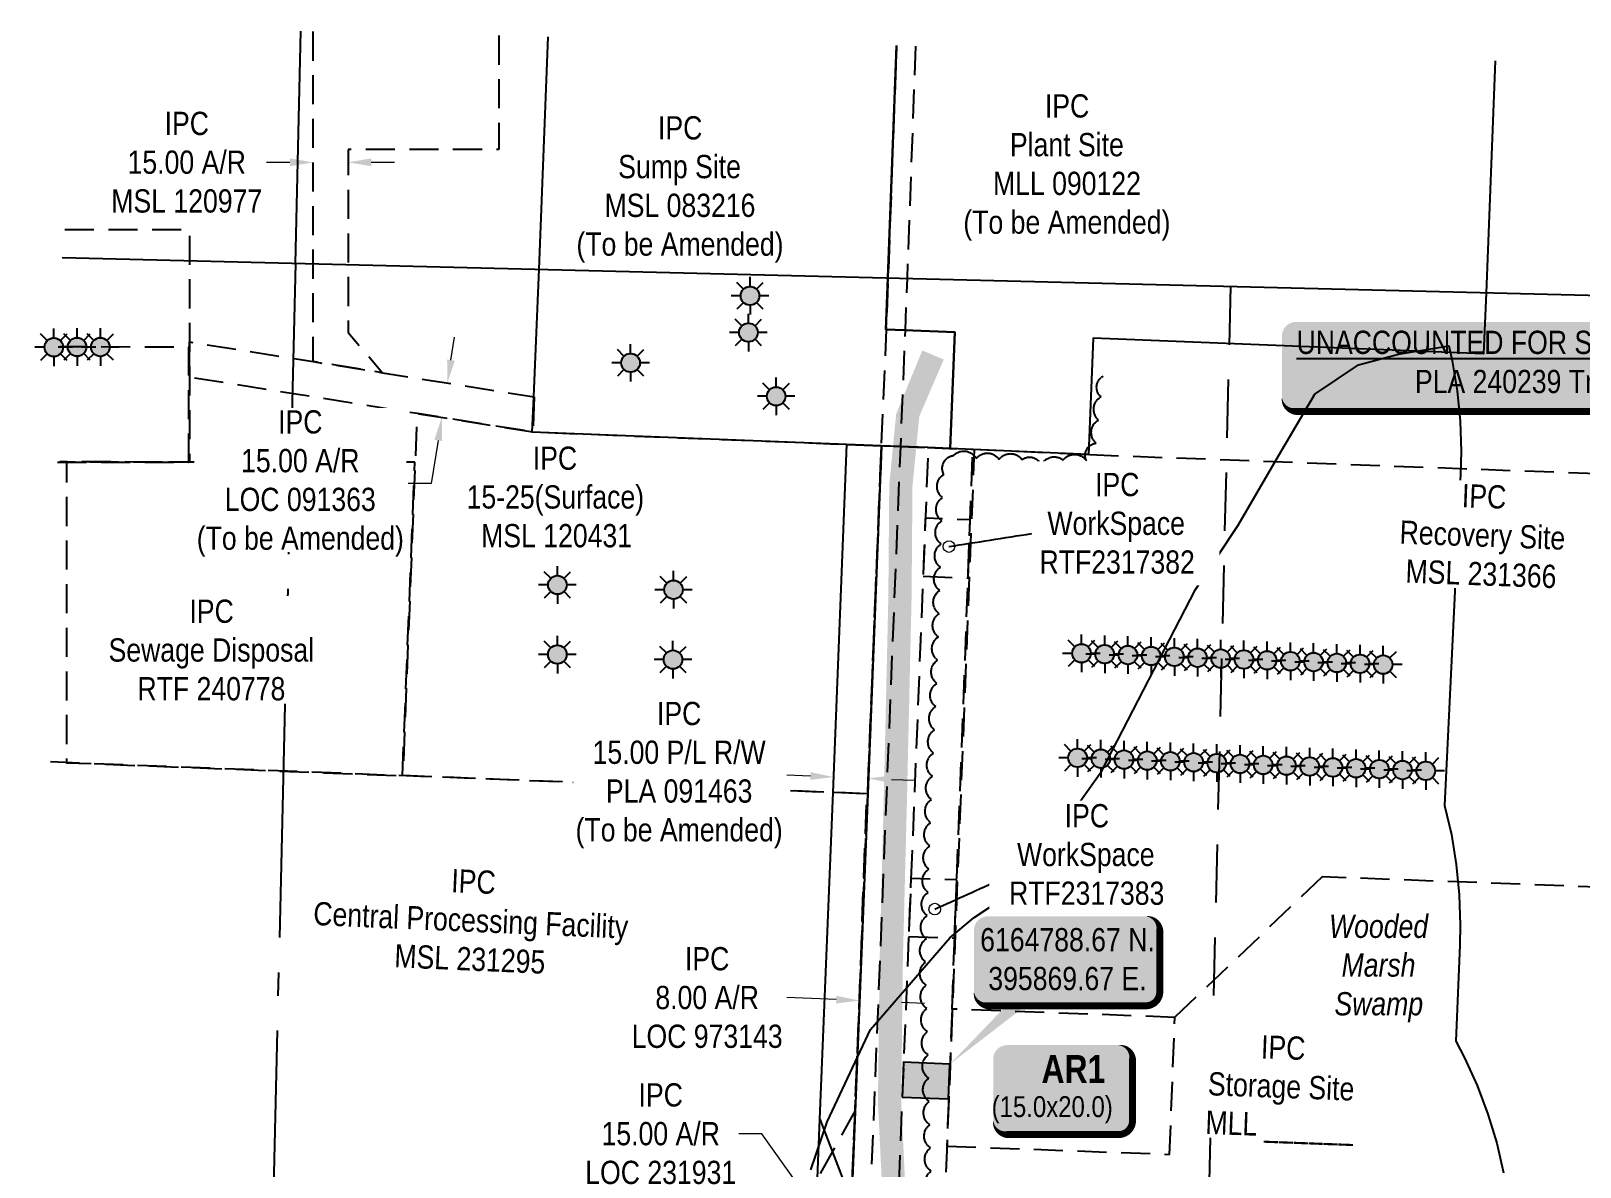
# Model space of a CAD drawing. Extents: x 394712 to 397081, y 6164206 to 6166350.
# Drawn here: x 395474 to 396141, y 6164745 to 6165233 of the extents above; entities that cross this region are included whole.
import ezdxf

# ---------------------------------------------------------------- set-up
doc = ezdxf.new("R2010")
doc.units = 0
doc.header["$LTSCALE"] = 5
for name, pattern in [('0', [1, 1, 0]), ('foc-ACCESSROAD', [3.75, 2.5, -1.25]), ('foc-LSD', [8, 5, -3]), ('foc-QUARTERLINE', [33, 25, -3, 2, -3])]:
    doc.linetypes.add(name, pattern=pattern)
for name, color, linetype in [('AS-ROADS', 254, 'Continuous'), ('C-AR', 13, 'foc-ACCESSROAD'), ('C-RW', 13, 'Continuous'), ('C-WS', 13, 'foc-ACCESSROAD'), ('C-WS-S', 13, 'Continuous'), ('CG-NOTES', 7, 'Continuous'), ('DETAIL-T', 7, 'Continuous'), ('L-SEC', 7, 'Continuous'), ('L-SECQ', 8, 'foc-QUARTERLINE'), ('L-SECTION-LSD', 7, 'foc-LSD'), ('P-TEMP-BLOCKS', 250, 'Continuous'), ('P-TEMP-H', 41, 'Continuous'), ('P-TEMP_WORKSPACE', 46, 'Continuous'), ('T-BUSH', 110, '0'), ('WETLAND', 143, 'Continuous'), ('WETLAND-T', 146, 'Continuous')]:
    doc.layers.add(name, color=color, linetype=linetype)
for name, color, linetype, lineweight in [('C-AR-T', 13, 'Continuous', 9), ('C-RW-T', 13, 'Continuous', 9), ('C-WS-T', 13, 'Continuous', 9)]:
    doc.layers.add(name, color=color, linetype=linetype, lineweight=lineweight)
doc.styles.add('80', font='ARIALN.TTF', dxfattribs={"height": 10})
doc.styles.add('80CG', font='ARIALN.TTF', dxfattribs={"height": 10})
doc.styles.add('80L', font='ARIALN.TTF', dxfattribs={"height": 10})
doc.styles.add('BOLD', font='ARIALNB.TTF')
doc.dimstyles.new('Compass 5 000', dxfattribs={"dimscale": 5, "dimtxt": 9, "dimasz": 2, "dimexe": 0.2, "dimexo": 0.0625, "dimgap": 0.5, "dimtad": 0, "dimtih": 1, "dimtoh": 1, "dimzin": 0, "dimdsep": 46, "dimtxsty": '80CG', "dimcen": 0.1, "dimse1": 1, "dimse2": 1, "dimclrd": 256, "dimclrt": 256, "dimaunit": 1, "dimadec": 4, "dimazin": 0, "dimtfac": 0.06, "dimtofl": 0, "dimtmove": 0, "dimatfit": 1, "dimfxl": 0.2, "dimtolj": 1, "dimtzin": 0, "dimlwd": -1, "dimarcsym": 0})

# ---------------------------------------------------------------- blocks, each defined once
blk = doc.blocks.new('GAS')
h = blk.add_hatch(color=255)
h.dxf.hatch_style = 1
edge = h.paths.add_edge_path()
edge.add_arc((0, 0), 0.9, 0, 360)
for p, q in [((0, 0.81), (0, 1.62)), ((-0.81, 0), (-1.62, 0)), ((-0.57, 0.57), (-1.14, 1.14)), ((0.57, 0.57), (1.14, 1.14)), ((1.62, 0), (0.81, 0)), ((-0.57, -0.57), (-1.14, -1.14)), ((0, -0.81), (0, -1.62)), ((1.14, -1.14), (0.57, -0.57))]:
    blk.add_line(p, q)
blk.add_circle((0, 0), 0.8)
blk = doc.blocks.new('*D24')
at = {"layer": 'C-AR-T', "transparency": 16777216}
for p, q in [((395820.94, 6164816.52), (395799.67, 6164817.38)), ((395848.95, 6164815.4), (395858.94, 6164815))]:
    blk.add_line(p, q, dxfattribs=at)
for points in [[(395821.01, 6164818.19), (395820.87, 6164814.86), (395830.93, 6164816.12)], [(395849.02, 6164817.06), (395848.88, 6164813.73), (395838.96, 6164815.8)]]:
    blk.add_solid(points, dxfattribs=at)
at = {"layer": 'C-AR-T', "transparency": 16777216, "insert": (395765.37, 6164817.38), "char_height": 10, "attachment_point": 5, "style": '80CG', "bg_fill": 3, "box_fill_scale": 1.1, "bg_fill_color": 256, "bg_fill_true_color": 13158600, "bg_fill_transparency": 0}
blk.add_mtext('\\A1;IPC\\P8.00 A/R\\PLOC 973143', dxfattribs=at)
blk = doc.blocks.new('*D25')
at = {"layer": 'C-AR-T', "transparency": 16777216}
for p, q in [((395585.83, 6165176.66), (395575.7, 6165176.66)), ((395620.82, 6165176.67), (395630.82, 6165176.67))]:
    blk.add_line(p, q, dxfattribs=at)
for points in [[(395585.83, 6165178.33), (395585.83, 6165174.99), (395595.83, 6165176.66)], [(395620.81, 6165178.33), (395620.82, 6165175), (395610.82, 6165176.66)]]:
    blk.add_solid(points, dxfattribs=at)
at = {"layer": 'C-AR-T', "transparency": 16777216, "insert": (395541.42, 6165176.66), "char_height": 10, "attachment_point": 5, "style": '80CG'}
blk.add_mtext('\\A1;IPC\\P15.00 A/R^JMSL 120977', dxfattribs=at)
blk = doc.blocks.new('*D26')
at = {"layer": 'C-AR-T', "transparency": 16777216}
for p, q in [((395655.12, 6165091.6), (395656.7, 6165101.48)), ((395649.61, 6165057.05), (395646.66, 6165038.52)), ((395646.66, 6165038.52), (395636.66, 6165038.52))]:
    blk.add_line(p, q, dxfattribs=at)
for points in [[(395653.48, 6165091.87), (395656.77, 6165091.34), (395653.55, 6165081.73)], [(395647.97, 6165057.31), (395651.26, 6165056.79), (395651.19, 6165066.93)]]:
    blk.add_solid(points, dxfattribs=at)
at = {"layer": 'C-AR-T', "transparency": 16777216, "insert": (395590.28, 6165038.52), "char_height": 10, "attachment_point": 5, "style": '80CG', "bg_fill": 3, "box_fill_scale": 1.1, "bg_fill_color": 256, "bg_fill_true_color": 13158600, "bg_fill_transparency": 0}
blk.add_mtext('\\A1;IPC\\P15.00 A/R\\PLOC 091363\\P(To be Amended)', dxfattribs=at)
blk = doc.blocks.new('*D36')
at = {"layer": 'C-AR-T', "transparency": 16777216}
for p, q in [((395788.9, 6164758.82), (395778.9, 6164758.82)), ((395819.46, 6164716.08), (395788.9, 6164758.82)), ((395839.78, 6164687.66), (395845.59, 6164679.52))]:
    blk.add_line(p, q, dxfattribs=at)
at = {"layer": 'C-AR-T', "linetype": 'Continuous', "transparency": 16777216}
for points in [[(395820.81, 6164717.05), (395818.1, 6164715.11), (395825.27, 6164707.94)], [(395841.13, 6164688.62), (395838.42, 6164686.69), (395833.96, 6164695.79)]]:
    blk.add_solid(points, dxfattribs=at)
at = {"layer": 'C-AR-T', "linetype": 'Continuous', "transparency": 16777216, "insert": (395745.39, 6164758.82), "char_height": 10, "attachment_point": 5, "style": '80CG', "bg_fill": 3, "box_fill_scale": 1.1, "bg_fill_color": 256, "bg_fill_true_color": 13158600, "bg_fill_transparency": 0}
blk.add_mtext('\\A1;IPC\\P15.00 A/R\\PLOC 231931', dxfattribs=at)
blk = doc.blocks.new('*D38')
at = {"layer": 'C-RW-T', "transparency": 16777216}
for p, q in [((395809.82, 6164912.68), (395799.7, 6164913.09)), ((395844.7, 6164911.28), (395854.69, 6164910.88))]:
    blk.add_line(p, q, dxfattribs=at)
for points in [[(395809.89, 6164914.35), (395809.75, 6164911.02), (395819.81, 6164912.28)], [(395844.77, 6164912.95), (395844.63, 6164909.62), (395834.71, 6164911.69)]]:
    blk.add_solid(points, dxfattribs=at)
at = {"layer": 'C-RW-T', "transparency": 16777216, "insert": (395753.32, 6164913.09), "char_height": 10, "attachment_point": 5, "style": '80CG', "bg_fill": 3, "box_fill_scale": 1.1, "bg_fill_color": 256, "bg_fill_true_color": 13158600, "bg_fill_transparency": 0}
blk.add_mtext('\\A1;IPC\\P15.00 P/L R/W\\PPLA 091463\\P(To be Amended)', dxfattribs=at)
blk = doc.blocks.new('*U42')
h = blk.add_hatch(color=191)
edge = h.paths.add_edge_path()
edge.add_line((-24, -20), (24, -20))
edge.add_arc((24, -14), 6, 270, 360)
edge.add_line((30, -14), (30, 12.5))
edge.add_arc((24, 12.5), 6, 0, 90)
edge.add_line((24, 18.5), (-24, 18.5))
edge.add_arc((-24, 12.5), 6, 90, 180)
edge.add_line((-30, 12.5), (-30, -14))
edge.add_arc((-24, -14), 6, 180, 270)
at = {"color": 250, "flags": 128}
blk.add_lwpolyline([(-24, -20, 3, 3, 0), (24, -20, 3, 3, 0.414214), (30, -14, 3, 3, 0), (30, 12.5, 3, 0, 0.414214), (24, 18.5, 0, 0, 0), (-24, 18.5, 0, 0, 0.414214), (-30, 12.5, 0, 0, 0), (-30, -14, 0, 3, 0.414214)], format="xyseb", close=True, dxfattribs=at)
at = {"flags": 128}
blk.add_lwpolyline([(-18.02, 6.75, 0, 7.5, 0), (0, 0, 0, 0, 0)], format="xyseb", dxfattribs=at)
at = {"color": 250}
for tag, p, height, style in [('TEMP_AREA_W1_001', (-9.21, 2.24), 12, 'BOLD'), ('ENTER_TEXT_001', (-30.66, -12.47), 9, '80')]:
    blk.add_attdef(tag, p, '', height=height, dxfattribs=dict(at, style=style))
blk = doc.blocks.new('*U43')
h = blk.add_hatch(color=254)
edge = h.paths.add_edge_path()
edge.add_line((-34, -20), (34, -20))
edge.add_arc((34, -14), 6, 270, 360)
edge.add_line((40, -14), (40, 12.5))
edge.add_arc((34, 12.5), 6, 0, 90)
edge.add_line((34, 18.5), (-34, 18.5))
edge.add_arc((-34, 12.5), 6, 90, 180)
edge.add_line((-40, 12.5), (-40, -14))
edge.add_arc((-34, -14), 6, 180, 270)
at = {"color": 1, "flags": 128}
blk.add_lwpolyline([(-34, -20, 3, 3, 0), (34, -20, 3, 3, 0.414214), (40, -14, 3, 3, 0), (40, 12.5, 3, 0, 0.414214), (34, 18.5, 0, 0, 0), (-34, 18.5, 0, 0, 0.414214), (-40, 12.5, 0, 0, 0), (-40, -14, 0, 3, 0.414214)], format="xyseb", close=True, dxfattribs=at)
blk.add_lwpolyline([(-50.33, -45.11, 0, 10, 0), (0, 0, 5, 5, 0)], format="xyseb", dxfattribs=at)
at = {"color": 1, "style": '80'}
blk.add_attdef('ENTER_TEXT_001', (-35.99, -5), '', height=10, dxfattribs=at)
blk = doc.blocks.new('*U44')
h = blk.add_hatch(color=255)
edge = h.paths.add_edge_path()
edge.add_line((-164, -20), (164, -20))
edge.add_arc((164, -14), 6, 270, 360)
edge.add_line((170, -14), (170, 12.5))
edge.add_arc((164, 12.5), 6, 0, 90)
edge.add_line((164, 18.5), (-164, 18.5))
edge.add_arc((-164, 12.5), 6, 90, 180)
edge.add_line((-170, 12.5), (-170, -14))
edge.add_arc((-164, -14), 6, 180, 270)
at = {"color": 1, "flags": 128}
blk.add_lwpolyline([(-164, -20, 3, 3, 0), (164, -20, 3, 3, 0.414214), (170, -14, 3, 3, 0), (170, 12.5, 3, 0, 0.414214), (164, 18.5, 0, 0, 0), (-164, 18.5, 0, 0, 0.414214), (-170, 12.5, 0, 0, 0), (-170, -14, 0, 3, 0.414214)], format="xyseb", close=True, dxfattribs=at)
for points in [[(-67.42, 1.21, 0, 7.5, 0), (0, 0, 0, 0, 0)], [(71.72, -14.91, 0, 7.5, 0), (0, 0, 0, 0, 0)]]:
    blk.add_lwpolyline(points, format="xyseb", dxfattribs=at)
at = {"color": 1, "style": '80'}
blk.add_attdef('ENTER_TEXT_001', (-26.85, -4.92), '', height=10, dxfattribs=at)

msp = doc.modelspace()

# ---------------------------------------------------------------- hatches: boundary and pattern name
at = {"layer": 'AS-ROADS'}
h = msp.add_hatch(color=256, dxfattribs=at)
h.dxf.hatch_style = 1
h.paths.add_polyline_path([(395884.269, 6164532.14), (395871.378, 6164581.288), (395861.105, 6164650.017), (395856.102, 6164683.642), (395851.521, 6164717.677), (395848.88, 6164772.505), (395849.592, 6164832.88), (395851.357, 6164902.093), (395853.342, 6164989.092), (395853.736, 6165037.36), (395856.673, 6165067.419), (395867.182, 6165091.865), (395857.966, 6165095.735), (395846.723, 6165068.391), (395843.744, 6165037.888), (395843.346, 6164989.246), (395841.363, 6164902.335), (395839.598, 6164833.066), (395838.88, 6164772.323), (395841.557, 6164716.769), (395846.204, 6164682.24), (395851.219, 6164648.539), (395861.572, 6164579.276), (395874.599, 6164529.604)])
at = {"layer": 'P-TEMP-H'}
h = msp.add_hatch(color=256, dxfattribs=at)
h.dxf.hatch_style = 1
h.paths.add_polyline_path([(395849.313, 6164774.611), (395869.296, 6164773.809), (395869.862, 6164788.793), (395849.915, 6164789.593)])

# ---------------------------------------------------------------- linework, layer by layer
at = {"layer": 'C-AR', "flags": 128}
for points in [[(395855.035, 6165226.676), (395851.433, 6165126.755), (395850.538, 6165104.408), (395848.532, 6165054.441), (395834.732, 6164710.478), (395833.757, 6164686.171), (395833.299, 6164686.183), (395825.759, 6164686.371), (395826.423, 6164704.413), (395827.483, 6164729.495), (395827.738, 6164735.879), (395834.497, 6164905.08), (395840.398, 6165054.763), (395842.544, 6165104.7), (395843.361, 6165126.958), (395847.021, 6165226.877)], [(396078.704, 6164216.313), (395856.443, 6164516.616), (395857.379, 6164585.563), (395858.236, 6164648.817), (395844.095, 6164685.913), (395827.483, 6164729.495), (395840.398, 6165054.763), (395880.323, 6165053.198), (395867.934, 6164737.073), (395898.4, 6164657.1), (395899.095, 6164585.191), (395897.161, 6164529.98), (396130.241, 6164215.127)]]:
    msp.add_lwpolyline(points, dxfattribs=at)
for points in [[(395690.996, 6165075.76), (395690.352, 6165060.684), (395640.655, 6165068.606), (395587.343, 6165077.106), (395542.624, 6165084.234), (395542.622, 6165099.413), (395587.695, 6165092.228), (395595.837, 6165090.93), (395625.636, 6165086.179), (395690.996, 6165075.76)], [(395846.467, 6164703.687), (395845.753, 6164685.872), (395844.095, 6164685.913), (395842.596, 6164685.951), (395833.757, 6164686.171), (395833.299, 6164686.183), (395825.759, 6164686.371), (395826.423, 6164704.413), (395827.483, 6164729.495), (395827.738, 6164735.879), (395834.497, 6164905.08), (395840.398, 6165054.763), (395848.532, 6165054.441), (395860.523, 6165053.967), (395846.467, 6164703.687)]]:
    msp.add_lwpolyline(points, close=True, dxfattribs=at)
at = {"layer": 'C-RW'}
msp.add_lwpolyline([(395846.821, 6165226.92), (395843.159, 6165126.963), (395842.342, 6165104.696), (395850.339, 6165104.405), (395871.898, 6165103.62), (395869.914, 6165053.566), (395860.328, 6165053.945), (395848.332, 6165054.42), (395840.195, 6165054.742), (395825.346, 6165055.327), (395690.094, 6165060.665), (395690.738, 6165075.746), (395692.217, 6165110.338), (395693.025, 6165130.722), (395696.987, 6165230.663)], dxfattribs=at)
at = {"layer": 'C-RW', "flags": 128}
for points in [[(396104.556, 6165220.378), (396100.564, 6165120.53), (396099.516, 6165094.305), (395931.525, 6165101.021), (395929.532, 6165051.048), (395869.914, 6165053.566), (395871.898, 6165103.62), (395850.339, 6165104.405), (395842.342, 6165104.696), (395843.159, 6165126.963), (395846.815, 6165226.761)], [(395812.889, 6164739.727), (395813.908, 6164765.109), (395819.548, 6164905.66), (395825.554, 6165055.348), (395840.398, 6165054.763), (395834.497, 6164905.08), (395827.738, 6164735.879)], [(396066.053, 6164216.603), (395990.242, 6164319.032), (395846.332, 6164513.481), (395847.374, 6164585.82), (395848.256, 6164646.943), (395833.299, 6164686.183), (395826.423, 6164704.413), (395819.806, 6164721.58), (395812.889, 6164739.727), (395813.908, 6164765.109), (395826.145, 6164733.007), (395827.483, 6164729.495), (395834.732, 6164710.478), (395844.095, 6164685.913), (395858.236, 6164648.817), (395857.379, 6164585.563), (395856.443, 6164516.616), (396002.906, 6164318.717), (396078.7, 6164216.313)]]:
    msp.add_lwpolyline(points, dxfattribs=at)
at = {"layer": 'C-WS', "flags": 128}
for points in [[(395675.764, 6165231.155), (395675.769, 6165182.193), (395610.814, 6165182.186), (395610.821, 6165132.781), (395610.825, 6165103.529), (395625.636, 6165086.179), (395595.837, 6165090.93), (395595.832, 6165133.158), (395595.826, 6165182.185), (395595.821, 6165233.153)], [(395488.977, 6165147.706), (395542.615, 6165147.711), (395542.617, 6165134.494), (395542.622, 6165099.413), (395542.624, 6165084.234), (395542.63, 6165047.769), (395486.818, 6165047.785)], [(395485.806, 6165047.761), (395542.317, 6165047.745), (395542.31, 6165097.228), (395486.964, 6165097.243)], [(395482.789, 6164918.883), (395833.933, 6164905.186), (395829.056, 6164768.871), (395788.82, 6164696.336), (395784.121, 6164547.446), (395474.376, 6164559.528)]]:
    msp.add_lwpolyline(points, dxfattribs=at)
for points in [[(395840.398, 6165054.763), (395834.497, 6164905.08), (395819.548, 6164905.66), (395634.554, 6164912.879), (395640.655, 6165068.606), (395690.352, 6165060.684), (395825.554, 6165055.348), (395840.398, 6165054.763)], [(395634.276, 6164912.805), (395639.561, 6165047.718), (395489.614, 6165047.76), (395489.614, 6164918.448), (395634.276, 6164912.804)], [(395858.337, 6164998.607), (395877.666, 6164997.924), (395878.598, 6165022.898), (395859.269, 6165023.581)], [(395852.087, 6164843.713), (395871.882, 6164843.013), (395872.814, 6164867.986), (395853.019, 6164868.687)]]:
    msp.add_lwpolyline(points, close=True, dxfattribs=at)
at = {"layer": 'C-WS'}
msp.add_lwpolyline([(395964.417, 6164749.971), (395966.641, 6164808.908), (395870.756, 6164812.487), (395868.532, 6164753.55)], close=True, dxfattribs=at)
at = {"layer": 'L-SEC'}
msp.add_line((396392.984, 6165113.29), (395487.862, 6165135.59), dxfattribs=at)
at = {"layer": 'L-SECQ'}
for q in [(395590.539, 6165233.108), (395569.739, 6164359.348)]:
    msp.add_line((395588.192, 6165133.118), q, dxfattribs=at)
at = {"layer": 'L-SECTION-LSD'}
msp.add_line((395990.588, 6165123.204), (395971.376, 6164319.379), dxfattribs=at)
at = {"layer": 'P-TEMP_WORKSPACE', "flags": 128}
msp.add_lwpolyline([(395849.313, 6164774.611), (395869.296, 6164773.809), (395869.862, 6164788.793), (395849.915, 6164789.593)], close=True, dxfattribs=at)
at = {"layer": 'T-BUSH', "flags": 128}
msp.add_lwpolyline([(395897.16, 6164536.403, -0.5205671), (395894.866, 6164546.133, -0.5205671), (395892.544, 6164555.855, -0.5205671), (395890.016, 6164565.527, -0.5205671), (395887.489, 6164575.198, -0.5205671), (395884.961, 6164584.87, -0.5205671), (395882.434, 6164594.542, -0.5205671), (395879.906, 6164604.213, -0.5205671), (395877.379, 6164613.885, -0.5205671), (395874.871, 6164623.56, -0.5205671), (395873.707, 6164633.489, -0.5205671), (395872.543, 6164643.417, -0.5205671), (395871.38, 6164653.346, -0.5205671), (395870.216, 6164663.274, -0.5205671), (395869.052, 6164673.202, -0.5205671), (395867.889, 6164683.131, -0.5205671), (395866.725, 6164693.059, -0.5205671), (395865.561, 6164702.988, -0.5205671), (395864.398, 6164712.916, -0.5205671), (395863.234, 6164722.845, -0.5205671), (395862.07, 6164732.773, -0.5205671), (395861.765, 6164742.763, -0.5205671), (395861.502, 6164752.756, -0.5205671), (395861.239, 6164762.749, -0.5205671), (395860.976, 6164772.742, -0.5205671), (395860.713, 6164782.735, -0.5205671), (395860.45, 6164792.728, -0.5205671), (395860.187, 6164802.721, -0.5205671), (395859.924, 6164812.714, -0.5205671), (395859.661, 6164822.707, -0.5205671), (395859.398, 6164832.7, -0.5205671), (395859.705, 6164842.689, -0.5205671), (395860.077, 6164852.679, -0.5205671), (395860.448, 6164862.668, -0.5205671), (395860.82, 6164872.658, -0.5205671), (395861.191, 6164882.647, -0.5205671), (395861.563, 6164892.637, -0.5205671), (395861.934, 6164902.626, -0.5205671), (395862.306, 6164912.616, -0.5205671), (395862.768, 6164922.602, -0.5205671), (395863.25, 6164932.586, -0.5205671), (395863.732, 6164942.571, -0.5205671), (395864.213, 6164952.556, -0.5205671), (395864.577, 6164962.545, -0.5205671), (395864.869, 6164972.537, -0.5205671), (395865.161, 6164982.53, -0.5205671), (395865.452, 6164992.522, -0.5205671), (395865.744, 6165002.514, -0.5205671), (395866.036, 6165012.506, -0.5205671), (395866.327, 6165022.498, -0.5205671), (395866.619, 6165032.49, -0.5205671), (395867.204, 6165042.433, -0.5205671), (395871.482, 6165050.601, -0.5205671), (395881.15, 6165049.24, -0.5205671), (395890.992, 6165048.842, -0.5205671), (395900.859, 6165048.75, -0.5205671), (395909.165, 6165046.207, -0.5205671), (395918.572, 6165048.566, -0.5205671), (395928.566, 6165048.356, -0.5205671), (395932.792, 6165055.866, -0.5205671), (395933.839, 6165065.808, -0.5205671), (395934.887, 6165075.749, -0.5205671), (395935.833, 6165084.732, -0.5205671)], format="xyb", dxfattribs=at)
at = {"layer": 'WETLAND'}
msp.add_lwpolyline([(395810.024, 6164743.273), (395817.031, 6164764.003), (395835.717, 6164803.711), (395869.781, 6164843.058), (395880.25, 6164851.871), (395899.367, 6164864.441), (395935.279, 6164914.952), (395975.571, 6164992.908), (395993.966, 6165020.645), (396011.192, 6165050.426), (396026.958, 6165076.996), (396045.644, 6165089.55), (396062.871, 6165094.222), (396084.495, 6165097.681), (396085.98, 6165091.311), (396088.111, 6165078.403), (396089.394, 6165065.383), (396089.822, 6165052.307), (396089.591, 6165042.696), (396082.726, 6164900.075), (396085.657, 6164887.507), (396087.788, 6164874.599), (396089.07, 6164861.579), (396089.498, 6164848.503), (396089.324, 6164840.149), (396087.589, 6164798.672), (396091.362, 6164791.475), (396096.761, 6164779.558), (396101.37, 6164767.314), (396105.167, 6164754.795), (396108.138, 6164742.054)], dxfattribs=at)

# ---------------------------------------------------------------- block references
at = {"layer": 'C-WS-S', "xscale": 4.998164999999811, "yscale": 4.998164999999811, "zscale": 4.998164999999811}
for p in [(395783.817, 6165119.25), (395783.817, 6165119.25), (395783.126, 6165103.462), (395783.126, 6165103.462), (395484.195, 6165097.134), (395484.195, 6165097.134), (395494.211, 6165097.228), (395494.211, 6165097.228), (395504.224, 6165097.211), (395504.224, 6165097.211), (395732.431, 6165090.425), (395795.068, 6165076.021), (395795.068, 6165076.021)]:
    msp.add_blockref('GAS', p, dxfattribs=at)
at = {"layer": 'C-WS-S', "color": 4, "xscale": 4.998165000000003, "yscale": 4.998165000000003, "zscale": 4.998165000000003}
for p in [(395926.469, 6164965.465), (395936.458, 6164965.097), (395946.448, 6164964.73), (395956.437, 6164964.343), (395966.432, 6164963.96), (395976.413, 6164963.594), (395986.403, 6164963.212), (395996.386, 6164962.848), (396006.377, 6164962.462), (396016.374, 6164962.083), (396026.364, 6164961.733), (396036.354, 6164961.353), (396046.341, 6164960.985), (396056.318, 6164960.627), (395924.797, 6164920.519), (395934.786, 6164920.151), (395944.776, 6164919.784), (395954.771, 6164919.351), (395964.75, 6164919.044), (395974.743, 6164918.617), (395984.728, 6164918.253), (395994.708, 6164917.921), (396004.683, 6164917.486), (396014.68, 6164917.153), (396024.681, 6164916.787), (396034.679, 6164916.402), (396044.663, 6164916.032), (396054.654, 6164915.658), (396064.633, 6164915.272), (396074.619, 6164914.915)]:
    msp.add_blockref('GAS', p, dxfattribs=at)
at = {"layer": 'CG-NOTES'}
ref = msp.add_blockref('*U44', (396182.671, 6165089.522), dxfattribs=dict(at, xscale=0.999633, yscale=0.999633, zscale=0.999633))
ref.add_attrib('ENTER_TEXT_001', '%%UUNACCOUNTED FOR SURFACE IMPACT CONSIDERATIONS', (396019.048, 6165094.242), dxfattribs={"layer": '0', "color": 1, "height": 9.99633, "style": '80'})
ref.add_attrib('ENTER_TEXT_002', 'PLA 240239 TransCanada Pipelines Limited', (396069.971, 6165077.404), dxfattribs={"layer": '0', "color": 1, "height": 9.99633, "style": '80'})
at = {"layer": 'DETAIL-T'}
ref = msp.add_blockref('*U43', (395920.181, 6164833.887), dxfattribs=dict(at, xscale=0.9997370158142344, yscale=0.9997370158142344, zscale=0.9997370158142344))
ref.add_attrib('ENTER_TEXT_001', '6164788.67 N.', (395882.895, 6164837.305), dxfattribs={"layer": '0', "color": 1, "height": 9.99737, "style": '80'})
ref.add_attrib('ENTER_TEXT_002', '395869.67 E.', (395886.37, 6164820.601), dxfattribs={"layer": '0', "color": 1, "height": 9.99737, "style": '80'})
at = {"layer": 'P-TEMP-BLOCKS', "xscale": 0.999275131386, "yscale": 0.999275131386, "zscale": 0.999275131386}
msp.add_blockref('*U42', (395918.462, 6164778.465), dxfattribs=at).add_auto_attribs({'TEMP_AREA_W1_001': 'AR1', 'ENTER_TEXT_001': '(15.0x20.0)'})

# ---------------------------------------------------------------- dimensions: what is measured, and where the dimension line sits
at = {"layer": 'C-AR-T'}
dim = msp.add_linear_dim(base=(395595.827, 6165176.663), p1=(395610.815, 6165176.213), p2=(395595.827, 6165176.212), angle=180.006969, text='IPC\\P15.00 A/R^JMSL 120977', dimstyle='Compass 5 000', dxfattribs=at)
dim.commit()
dim.dimension.update_dxf_attribs({"geometry": '*D25', "text_midpoint": (395541.416, 6165176.66), "dimtype": 161})

# ---------------------------------------------------------------- next in the draw order: texts
at = {"layer": 'C-WS-T', "attachment_point": 1, "style": '80L', "bg_fill": 3, "box_fill_scale": 1.15, "bg_fill_color": 256, "bg_fill_true_color": 256, "bg_fill_transparency": 0}
for s, width, insert, char_height in [('\\pi36.465;IPC\\P\\pi21.406;Plant Site\\P\\pi14.12;MLL 090122\\P\\pi1.3621;(To be Amended)', 90.45471, (395874.268, 6165205.934), 9.99633), ('\\pi35.513;IPC\\P\\pi18.367;Sump Site\\P\\pi12.503;MSL 083216\\P\\pi0.41022;(To be Amended)', 88.54937, (395708.713, 6165196.5), 9.99616), ('\\pi24.921;IPC\\P\\pi-3.5438;15-25(Surface)\\P\\pi2.6988;MSL 120431', 67.36661, (395665.413, 6165054.411), 9.99633)]:
    msp.add_mtext_dynamic_manual_height_columns(s, width=width, gutter_width=50.018, heights=[0], dxfattribs=dict(at, insert=insert, char_height=char_height))
at = {"layer": 'WETLAND-T', "insert": (396024.603, 6164853.073), "char_height": 9.99257, "attachment_point": 1, "style": '80L', "bg_fill": 3, "box_fill_scale": 1.1, "bg_fill_color": 256, "bg_fill_transparency": 0}
msp.add_mtext_dynamic_manual_height_columns('\\pi8.4069;{\\fArial Narrow|b0|i1|c0|p34;Wooded \\P\\pi13.805;Marsh\\P\\pi10.735;Swamp}', width=58.57683, gutter_width=50.018, heights=[0], dxfattribs=at)

# ---------------------------------------------------------------- next in the draw order: dimensions: what is measured, and where the dimension line sits
at = {"layer": 'C-AR-T'}
for base, p1, p2, angle, text, picture, middle in [((395651.187, 6165066.927), (395619.294, 6165087.19), (395616.934, 6165072.388), 260.941431, 'IPC\\P15.00 A/R\\PLOC 091363\\P(To be Amended)', '*D26', (395590.276, 6165038.517)), ((395838.958, 6164815.799), (395833.302, 6164875.158), (395841.326, 6164874.836), 357.702486, 'IPC\\P8.00 A/R\\PLOC 973143', '*D24', (395765.365, 6164817.375))]:
    dim = msp.add_linear_dim(base=base, p1=p1, p2=p2, angle=angle, text=text, dimstyle='Compass 5 000', override={"dimtfill": 1}, dxfattribs=at)
    dim.commit()
    dim.dimension.update_dxf_attribs({"geometry": picture, "text_midpoint": middle, "dimtype": 161})

# ---------------------------------------------------------------- next in the draw order: linework, layer by layer
at = {"layer": 'C-WS'}
msp.add_lwpolyline([(395870.756, 6164812.487), (395879.73, 6165053.233), (395929.906, 6165050.938), (396159.417, 6165042.37), (396152.786, 6164864.757), (396030.021, 6164869.34), (395966.641, 6164808.908)], close=True, dxfattribs=at)

# ---------------------------------------------------------------- next in the draw order: texts
at = {"layer": 'C-WS-T', "insert": (395507.461, 6164988.589), "char_height": 9.99633, "attachment_point": 1, "style": '80L', "bg_fill": 3, "box_fill_scale": 1.15, "bg_fill_color": 256, "bg_fill_true_color": 256, "bg_fill_transparency": 0}
msp.add_mtext_dynamic_manual_height_columns('\\pi35.109;IPC\\P\\pi0.3091;Sewage Disposal\\P\\pi12.743;RTF 240778', width=87.74173, gutter_width=50.018, heights=[0], dxfattribs=at)
at = {"layer": 'C-WS-T', "insert": (395980.807, 6164802.111), "char_height": 9.99641, "attachment_point": 1, "rotation": 357.862044, "style": '80L', "bg_fill": 3, "box_fill_scale": 1.15, "bg_fill_color": 256, "bg_fill_transparency": 0}
msp.add_mtext_dynamic_manual_height_columns('\\pi23.167;IPC\\P\\pi0.92403;Storage Site\\P\\pi0.48763;MLL ______', width=63.85853, gutter_width=50, heights=[0], dxfattribs=at)

# ---------------------------------------------------------------- next in the draw order: dimensions: what is measured, and where the dimension line sits
at = {"layer": 'C-AR-T', "linetype": 'Continuous'}
dim = msp.add_linear_dim(base=(395825.273, 6164707.945), p1=(395828.906, 6164692.177), p2=(395820.218, 6164704.332), angle=125.558802, text='IPC\\P15.00 A/R\\PLOC 231931', dimstyle='Compass 5 000', override={"dimtfill": 1}, dxfattribs=at)
dim.commit()
dim.dimension.update_dxf_attribs({"geometry": '*D36', "text_midpoint": (395745.389, 6164758.824), "dimtype": 161})
at = {"layer": 'C-RW-T', "color": 4}
dim = msp.add_linear_dim(base=(395819.814, 6164912.284), p1=(395835.446, 6164930.035), p2=(395820.55, 6164930.632), angle=177.702094, text='IPC\\P15.00 P/L R/W\\PPLA 091463\\P(To be Amended)', dimstyle='Compass 5 000', override={"dimtfill": 1}, dxfattribs=at)
dim.commit()
dim.dimension.update_dxf_attribs({"geometry": '*D38', "text_midpoint": (395753.318, 6164913.091), "dimtype": 161})

# ---------------------------------------------------------------- next in the draw order: leaders
at = {"layer": 'C-WS-T', "path_type": 1}
msp.add_leader([(395863.319, 6164855.451), (395891.725, 6164868.277)], dimstyle='Compass 5 000', override={"dimasz": 1, "dimgap": 0.5, "dimtad": 0, "dimldrblk": 'DotBlank'}, dxfattribs=at)

# ---------------------------------------------------------------- next in the draw order: block references
at = {"layer": 'C-WS-S', "xscale": 4.998164999999811, "yscale": 4.998164999999811, "zscale": 4.998164999999811}
for p in [(395700.928, 6164994.906), (395750.886, 6164992.824), (395700.907, 6164964.968), (395750.673, 6164962.779)]:
    msp.add_blockref('GAS', p, dxfattribs=at)

# ---------------------------------------------------------------- next in the draw order: texts
at = {"layer": 'C-WS-T', "insert": (395901.397, 6165043.07), "char_height": 9.99633, "attachment_point": 1, "style": '80L', "bg_fill": 2}
msp.add_mtext_dynamic_manual_height_columns('\\pi30.93;IPC\\P\\pi10.426;WorkSpace\\P\\pi7.017;RTF2317382', width=79.38508, gutter_width=50, heights=[0], dxfattribs=at)
at = {"layer": 'C-WS-T', "insert": (396063.745, 6165039.337), "char_height": 9.99641, "attachment_point": 1, "rotation": 357.862044, "style": '80L', "bg_fill": 3, "box_fill_scale": 1.15, "bg_fill_color": 256, "bg_fill_transparency": 0}
msp.add_mtext_dynamic_manual_height_columns('\\pi26.681;IPC\\P\\pi0.4898;Recovery Site\\P\\pi3.6708;MSL 231366', width=70.88626, gutter_width=50, heights=[0], dxfattribs=at)
at = {"layer": 'C-WS-T', "insert": (395888.314, 6164900.634), "char_height": 9.99633, "attachment_point": 1, "style": '80L', "bg_fill": 3, "box_fill_scale": 1.15, "bg_fill_color": 256, "bg_fill_true_color": 256, "bg_fill_transparency": 0}
msp.add_mtext_dynamic_manual_height_columns('\\pi30.93;IPC\\P\\pi10.426;WorkSpace\\P\\pi6.9863;RTF2317383', width=79.38508, gutter_width=50, heights=[0], dxfattribs=at)
at = {"layer": 'C-WS-T', "insert": (395588.308, 6164875.657), "char_height": 9.99633, "attachment_point": 1, "rotation": 357.506662, "style": '80L', "bg_fill": 3, "box_fill_scale": 1.15, "bg_fill_color": 256, "bg_fill_true_color": 256, "bg_fill_transparency": 0}
msp.add_mtext_dynamic_manual_height_columns('\\pi67.278;IPC\\P\\pi8.5822;Central Processing Facility\\P\\pi44.234;MSL 231295', width=152.08072, gutter_width=50.018, heights=[0], dxfattribs=at)

# ---------------------------------------------------------------- next in the draw order: leaders
at = {"layer": 'C-WS-T', "path_type": 1}
msp.add_leader([(395869.438, 6165011.41), (395905.039, 6165016.994)], dimstyle='Compass 5 000', override={"dimasz": 1, "dimgap": 0.5, "dimtad": 0, "dimldrblk": 'DotBlank'}, dxfattribs=at)

doc.saveas('drawing.dxf')
